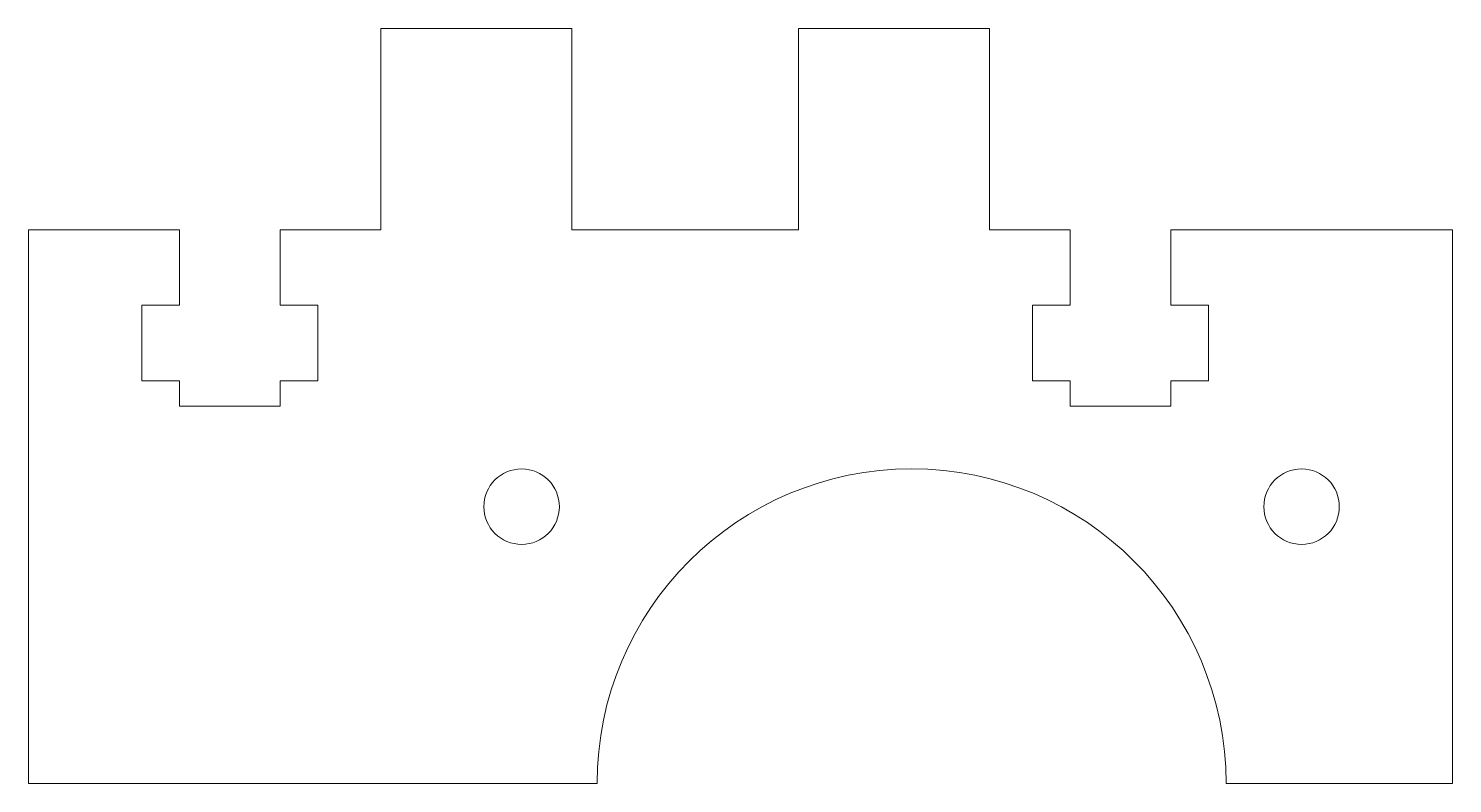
# Model space of a CAD drawing. Header units: millimetres. Extents: x -28.3 to 28.3, y -11 to 19.
import ezdxf

# ---------------------------------------------------------------- set-up
doc = ezdxf.new("R2010")
doc.units = ezdxf.units.MM

msp = doc.modelspace()

# ---------------------------------------------------------------- linework, layer by layer
at = {"color": 7, "linetype": 'Continuous', "lineweight": 15}
for p, q in [((-6.7, 19), (-14.3, 19)), ((-14.3, 19), (-14.3, 11)), ((-6.7, 11), (-6.7, 19)), ((9.9, 19), (2.3, 19)), ((2.3, 19), (2.3, 11)), ((9.9, 11), (9.9, 19)), ((-22.3, 11), (-28.3, 11)), ((-28.3, 11), (-28.3, -11)), ((-22.3, 8), (-22.3, 11)), ((-14.3, 11), (-18.3, 11)), ((-18.3, 11), (-18.3, 8)), ((2.3, 11), (-6.7, 11)), ((13.1, 11), (9.9, 11)), ((13.1, 8), (13.1, 11)), ((28.3, 11), (17.1, 11)), ((17.1, 11), (17.1, 8)), ((28.3, -11), (28.3, 11)), ((-23.8, 5), (-23.8, 8)), ((-23.8, 8), (-22.3, 8)), ((-18.3, 8), (-16.8, 8)), ((-16.8, 8), (-16.8, 5)), ((11.6, 5), (11.6, 8)), ((11.6, 8), (13.1, 8)), ((17.1, 8), (18.6, 8)), ((18.6, 8), (18.6, 5)), ((-22.3, 5), (-23.8, 5)), ((-22.3, 4), (-22.3, 5)), ((-16.8, 5), (-18.3, 5)), ((-18.3, 5), (-18.3, 4)), ((13.1, 5), (11.6, 5)), ((13.1, 4), (13.1, 5)), ((18.6, 5), (17.1, 5)), ((17.1, 5), (17.1, 4)), ((-18.3, 4), (-22.3, 4)), ((17.1, 4), (13.1, 4)), ((-28.3, -11), (-5.7, -11)), ((19.3, -11), (28.3, -11))]:
    msp.add_line(p, q, dxfattribs=at)
for centre in [(-8.7, 0), (22.3, 0)]:
    msp.add_circle(centre, 1.5, dxfattribs=at)
msp.add_arc((6.8, -11), 12.5, 0, 180, dxfattribs=at)

doc.saveas('drawing.dxf')
